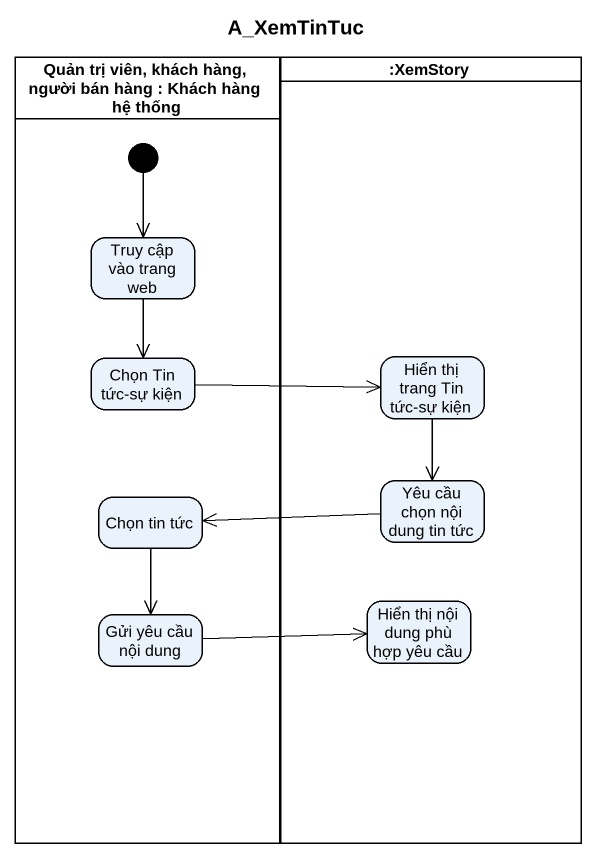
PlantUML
@startuml
title A_XemTinTuc
hide empty description
state "Quản trị viên, khách hàng, người bán hàng : Khách hàng hệ thống" as Quản_trị_viên_khách_hàng <<partition>> {
  state "Truy cập vào trang web" as Truy_cập_vào_trang_web
  state "Chọn Tin tức-sự kiện" as Chọn_Tin_tức_sự_kiện
  state "Chọn tin tức" as Chọn_tin_tức
  state "Gửi yêu cầu nội dung" as Gửi_yêu_cầu_nội_dung
  [*] --> Truy_cập_vào_trang_web
}
state ":XemStory" as XemStory <<partition>> {
  state "Hiển thị trang Tin tức-sự kiện" as Hiển_thị_trang_Tin_tức_sự
  state "Yêu cầu chọn nội dung tin tức" as Yêu_cầu_chọn_nội_dung_tin
  state "Hiển thị nội dung phù hợp yêu cầu" as Hiển_thị_nội_dung_phù_hợp
}
Truy_cập_vào_trang_web --> Chọn_Tin_tức_sự_kiện
Chọn_Tin_tức_sự_kiện -right-> Hiển_thị_trang_Tin_tức_sự
Hiển_thị_trang_Tin_tức_sự --> Yêu_cầu_chọn_nội_dung_tin
Chọn_tin_tức --> Gửi_yêu_cầu_nội_dung
Yêu_cầu_chọn_nội_dung_tin -left-> Chọn_tin_tức
Gửi_yêu_cầu_nội_dung -right-> Hiển_thị_nội_dung_phù_hợp
@enduml
